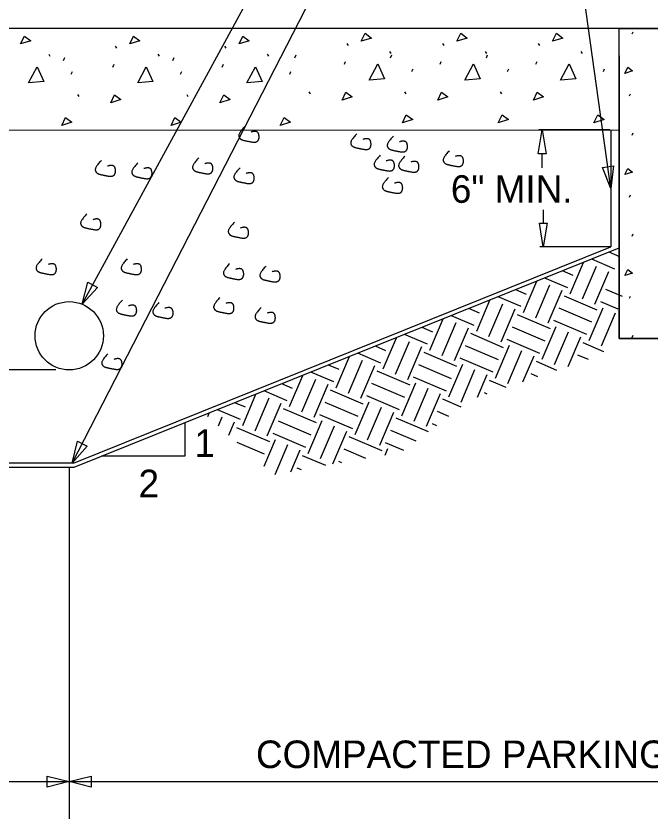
# Model space of a CAD drawing. Extents: x 9962.6 to 10035.4, y 9942 to 10013.5.
# Drawn here: x 9978.61 to 10002.65, y 9965.97 to 9996.37 of the extents above; entities that cross this region are included whole.
import ezdxf

# ---------------------------------------------------------------- set-up
doc = ezdxf.new("R2010")
doc.units = 0
for name, color, linetype in [('Default', 7, 'Continuous'), ('G-ANNO-TEXT', 7, 'Continuous'), ('G-DETL-LINE', 7, 'Continuous'), ('G-DETL-OTLN', 7, 'Continuous'), ('G-DETL-PATT', 7, 'Continuous')]:
    doc.layers.add(name, color=color, linetype=linetype)

# ---------------------------------------------------------------- blocks, each defined once
blk = doc.blocks.new('TERARR')
at = {"layer": 'Default'}
blk.add_lwpolyline([(-0.667, 0.167), (0, 0), (-0.667, -0.167)], close=True, dxfattribs=at)

msp = doc.modelspace()

# ---------------------------------------------------------------- linework, layer by layer
at = {"layer": 'Default'}
for p, q in [((9989.174, 9994.789), (9989.222, 9994.897)), ((9991.044, 9994.539), (9991.092, 9994.647)), ((10001.09, 9992.053), (9998.4, 9992.053))]:
    msp.add_line(p, q, dxfattribs=at)
at = {"layer": 'G-ANNO-TEXT'}
for p, q in [((9980.74, 9979.438), (9997.897, 10012.854)), ((10001.136, 9989.84), (9997.897, 10012.854)), ((9998.529, 9990.615), (9998.529, 9991.153)), ((9998.575, 9989.029), (9998.575, 9988.528)), ((10001.136, 9987.628), (9998.445, 9987.628)), ((9980.116, 9982.972), (9977.757, 9982.972)), ((9985.001, 9980.97), (9985.001, 9979.7)), ((9962.554, 9967.389), (9980.628, 9967.389)), ((9980.628, 9967.389), (10023.242, 9967.389))]:
    msp.add_line(p, q, dxfattribs=at)
for points in [[(9981.122, 9985.457), (9992.847, 10007.029), (9989.307, 10007.029)], [(9985.001, 9979.7), (9981.848, 9979.7)]]:
    msp.add_lwpolyline(points, dxfattribs=at)
for points in [[(9998.379, 9991.153), (9998.529, 9992.053), (9998.679, 9991.153)], [(9998.725, 9988.528), (9998.575, 9987.628), (9998.425, 9988.528)]]:
    msp.add_lwpolyline(points, close=True, dxfattribs=at)
at = {"layer": 'G-DETL-LINE'}
for p, q in [((10008.643, 9995.897), (9971.583, 9995.897)), ((10001.443, 9994.854), (10001.443, 9995.897)), ((10001.933, 9995.689), (10001.97, 9995.773)), ((10001.443, 9994.854), (10001.443, 9984.163)), ((10001.84, 9993.34), (10001.877, 9993.423)), ((9962.554, 9992.06), (10001.443, 9992.052)), ((10001.136, 9992.053), (10001.136, 9987.628)), ((10001.933, 9991.861), (10001.97, 9991.944)), ((10001.84, 9989.511), (10001.877, 9989.595)), ((10001.933, 9988.033), (10001.97, 9988.116)), ((9980.794, 9979.438), (10001.136, 9987.628)), ((9980.82, 9979.287), (10001.443, 9987.59)), ((10001.84, 9985.683), (10001.877, 9985.766)), ((10001.443, 9984.163), (10008.643, 9984.163)), ((10001.933, 9984.204), (10001.97, 9984.287)), ((9980.794, 9979.438), (9962.554, 9979.438)), ((9962.554, 9979.287), (9980.82, 9979.287)), ((9980.628, 9979.287), (9980.628, 9965.974))]:
    msp.add_line(p, q, dxfattribs=at)
msp.add_lwpolyline([(10001.443, 9984.163), (10001.443, 9995.897), (10008.643, 9995.897), (10008.643, 9984.163)], close=True, dxfattribs=at)
for points in [[(10001.657, 9994.196), (10001.768, 9994.427), (10001.953, 9994.288), (10001.657, 9994.196)], [(10001.657, 9990.367), (10001.768, 9990.599), (10001.953, 9990.46), (10001.657, 9990.367)], [(10001.657, 9986.539), (10001.768, 9986.77), (10001.953, 9986.631), (10001.657, 9986.539)]]:
    msp.add_lwpolyline(points, dxfattribs=at)
at = {"layer": 'G-DETL-OTLN'}
msp.add_circle((9980.628, 9984.263), 1.292, dxfattribs=at)
at = {"layer": 'G-DETL-PATT'}
for p, q in [((9991.135, 9995.329), (9991.183, 9995.257)), ((9994.757, 9995.329), (9994.805, 9995.257)), ((9998.379, 9995.329), (9998.427, 9995.257)), ((9982.371, 9995.226), (9982.419, 9995.154)), ((9986.507, 9995.226), (9986.555, 9995.154)), ((9992.75, 9995.024), (9992.798, 9994.952)), ((9996.372, 9995.024), (9996.419, 9994.952)), ((9999.993, 9995.024), (10000.041, 9994.952)), ((9979.85, 9994.921), (9979.898, 9994.849)), ((9980.41, 9994.686), (9980.458, 9994.794)), ((9983.986, 9994.921), (9984.034, 9994.849)), ((9984.546, 9994.686), (9984.594, 9994.794)), ((9988.122, 9994.921), (9988.17, 9994.849)), ((9992.796, 9994.789), (9992.844, 9994.897)), ((9994.666, 9994.539), (9994.714, 9994.647)), ((9996.418, 9994.789), (9996.466, 9994.897)), ((9998.288, 9994.539), (9998.336, 9994.647)), ((9982.281, 9994.436), (9982.329, 9994.544)), ((9986.417, 9994.436), (9986.465, 9994.544)), ((9993.603, 9994.263), (9993.651, 9994.371)), ((9997.225, 9994.263), (9997.273, 9994.371)), ((10000.847, 9994.263), (10000.895, 9994.371)), ((9980.703, 9994.16), (9980.751, 9994.268)), ((9984.839, 9994.16), (9984.887, 9994.268)), ((9988.975, 9994.16), (9989.023, 9994.268)), ((9989.701, 9993.496), (9989.749, 9993.424)), ((9993.323, 9993.496), (9993.371, 9993.424)), ((9996.945, 9993.496), (9996.993, 9993.424)), ((9980.938, 9993.393), (9980.986, 9993.321)), ((9985.074, 9993.393), (9985.122, 9993.321)), ((10001.475, 9987.256), (10001.072, 9987.428)), ((9999.594, 9985.857), (10000.097, 9987.036)), ((10001.277, 9986.79), (10000.408, 9987.161)), ((10000.06, 9985.658), (10000.59, 9986.9)), ((9999.505, 9986.078), (9998.637, 9986.448)), ((9999.704, 9986.544), (9999.301, 9986.716)), ((10000.526, 9985.46), (10001.055, 9986.701)), ((9997.823, 9985.144), (9998.326, 9986.324)), ((9998.289, 9984.946), (9998.818, 9986.187)), ((9997.933, 9985.831), (9997.529, 9986.003)), ((9998.755, 9984.747), (9999.284, 9985.989)), ((10001.572, 9985.747), (10000.946, 9986.014)), ((9996.052, 9984.432), (9996.555, 9985.611)), ((9997.734, 9985.366), (9996.865, 9985.736)), ((10000.615, 9985.238), (9999.373, 9985.768)), ((10001.411, 9985.266), (10000.747, 9985.549)), ((9996.161, 9985.119), (9995.758, 9985.291)), ((9996.518, 9984.233), (9997.047, 9985.475)), ((9996.983, 9984.035), (9997.513, 9985.277)), ((10000.416, 9984.772), (9999.175, 9985.302)), ((10000.307, 9984.085), (10000.836, 9985.327)), ((9995.963, 9984.653), (9995.094, 9985.024)), ((9998.844, 9984.526), (9997.602, 9985.055)), ((10000.773, 9983.887), (10001.302, 9985.129)), ((9994.281, 9983.719), (9994.783, 9984.899)), ((9994.746, 9983.521), (9995.276, 9984.763)), ((9998.536, 9983.373), (9999.065, 9984.615)), ((10000.218, 9984.307), (9998.976, 9984.836)), ((9994.192, 9983.941), (9993.323, 9984.311)), ((9994.39, 9984.406), (9993.987, 9984.578)), ((9995.212, 9983.322), (9995.741, 9984.564)), ((9997.072, 9983.813), (9995.831, 9984.343)), ((9998.645, 9984.06), (9997.403, 9984.589)), ((9999.001, 9983.174), (9999.531, 9984.416)), ((9992.509, 9983.007), (9993.012, 9984.186)), ((9992.975, 9982.808), (9993.504, 9984.05)), ((9998.447, 9983.594), (9997.205, 9984.124)), ((9999.52, 9983.099), (9999.996, 9984.218)), ((10000.871, 9983.661), (10000.086, 9983.996)), ((9992.619, 9983.694), (9992.216, 9983.866)), ((9993.441, 9982.61), (9993.97, 9983.852)), ((9996.874, 9983.348), (9995.632, 9983.877)), ((9996.764, 9982.66), (9997.294, 9983.902)), ((9997.23, 9982.462), (9997.759, 9983.704)), ((9990.738, 9982.294), (9991.241, 9983.474)), ((9992.42, 9983.228), (9991.551, 9983.599)), ((9995.301, 9983.101), (9994.059, 9983.63)), ((9996.675, 9982.882), (9995.433, 9983.411)), ((9997.804, 9982.517), (9998.225, 9983.505)), ((10000.288, 9983.36), (9999.887, 9983.531)), ((9990.848, 9982.982), (9990.444, 9983.153)), ((9991.204, 9982.096), (9991.733, 9983.338)), ((9991.669, 9981.897), (9992.199, 9983.139)), ((9995.103, 9982.635), (9993.861, 9983.165)), ((9994.993, 9981.948), (9995.522, 9983.19)), ((9999.09, 9982.953), (9998.314, 9983.284)), ((9990.649, 9982.516), (9989.78, 9982.886)), ((9993.53, 9982.388), (9992.288, 9982.918)), ((9995.459, 9981.749), (9995.988, 9982.991)), ((9996.088, 9981.935), (9996.454, 9982.793)), ((9998.371, 9982.709), (9998.116, 9982.818)), ((9988.967, 9981.582), (9989.47, 9982.761)), ((9989.432, 9981.383), (9989.962, 9982.625)), ((9993.222, 9981.236), (9993.751, 9982.477)), ((9994.904, 9982.169), (9993.662, 9982.699)), ((9997.173, 9982.303), (9996.543, 9982.571)), ((9988.878, 9981.803), (9988.009, 9982.174)), ((9989.076, 9982.269), (9988.673, 9982.441)), ((9989.898, 9981.185), (9990.428, 9982.427)), ((9991.759, 9981.676), (9990.517, 9982.205)), ((9993.331, 9981.923), (9992.089, 9982.452)), ((9993.687, 9981.037), (9994.217, 9982.279)), ((9987.196, 9980.87), (9987.698, 9982.049)), ((9987.661, 9980.671), (9988.191, 9981.913)), ((9993.133, 9981.457), (9991.891, 9981.986)), ((9994.153, 9980.839), (9994.683, 9982.08)), ((9996.454, 9982.059), (9996.344, 9982.106)), ((9987.305, 9981.557), (9986.902, 9981.729)), ((9988.127, 9980.472), (9988.656, 9981.714)), ((9991.56, 9981.21), (9990.318, 9981.74)), ((9991.451, 9980.523), (9991.98, 9981.765)), ((9991.916, 9980.325), (9992.446, 9981.566)), ((9995.468, 9981.562), (9994.772, 9981.859)), ((9985.873, 9981.21), (9985.927, 9981.336)), ((9987.106, 9981.091), (9986.238, 9981.461)), ((9989.987, 9980.964), (9988.745, 9981.493)), ((9991.361, 9980.745), (9990.12, 9981.274)), ((9992.382, 9980.126), (9992.911, 9981.368)), ((9995.003, 9981.21), (9994.573, 9981.393)), ((9986.273, 9980.857), (9986.419, 9981.2)), ((9986.672, 9980.503), (9986.885, 9981.002)), ((9989.789, 9980.498), (9988.547, 9981.027)), ((9989.679, 9979.811), (9990.209, 9981.053)), ((9994.229, 9980.623), (9993, 9981.147)), ((9988.216, 9980.251), (9986.974, 9980.781)), ((9990.145, 9979.612), (9990.674, 9980.854)), ((9990.611, 9979.414), (9991.14, 9980.656)), ((9993.764, 9980.271), (9992.802, 9980.681)), ((9994.539, 9980.858), (9994.375, 9980.928)), ((9989.59, 9980.032), (9988.348, 9980.562)), ((9992.471, 9979.905), (9991.229, 9980.434)), ((9988.017, 9979.785), (9986.988, 9980.224)), ((9988.004, 9979.325), (9988.437, 9980.34)), ((9988.421, 9979.011), (9988.903, 9980.142)), ((9993.299, 9979.919), (9992.603, 9980.215)), ((9989.016, 9979.115), (9989.369, 9979.943)), ((9991.861, 9979.614), (9991.031, 9979.968)), ((9992.585, 9979.741), (9992.692, 9979.994)), ((9990.337, 9979.347), (9989.458, 9979.722)), ((9990.947, 9979.454), (9990.832, 9979.503)), ((9989.422, 9979.187), (9989.259, 9979.256))]:
    msp.add_line(p, q, dxfattribs=at)
for points in [[(9978.785, 9995.309), (9978.929, 9995.609), (9979.169, 9995.429), (9978.785, 9995.309)], [(9982.921, 9995.309), (9983.065, 9995.609), (9983.305, 9995.429), (9982.921, 9995.309)], [(9987.057, 9995.309), (9987.201, 9995.609), (9987.441, 9995.429), (9987.057, 9995.309)], [(9991.685, 9995.412), (9991.829, 9995.712), (9992.068, 9995.532), (9991.685, 9995.412)], [(9995.307, 9995.412), (9995.45, 9995.712), (9995.69, 9995.532), (9995.307, 9995.412)], [(9998.928, 9995.412), (9999.072, 9995.712), (9999.312, 9995.532), (9998.928, 9995.412)], [(9979.085, 9993.836), (9979.409, 9994.448), (9979.66, 9993.884), (9979.097, 9993.836)], [(9983.221, 9993.836), (9983.545, 9994.448), (9983.796, 9993.884), (9983.233, 9993.836)], [(9987.357, 9993.836), (9987.681, 9994.448), (9987.932, 9993.884), (9987.369, 9993.836)], [(9991.984, 9993.939), (9992.308, 9994.551), (9992.56, 9993.987), (9991.996, 9993.939)], [(9995.606, 9993.939), (9995.93, 9994.551), (9996.182, 9993.987), (9995.618, 9993.939)], [(9999.228, 9993.939), (9999.552, 9994.551), (9999.804, 9993.987), (9999.24, 9993.939)], [(9990.96, 9993.184), (9991.104, 9993.484), (9991.344, 9993.304), (9990.96, 9993.184)], [(9994.582, 9993.184), (9994.726, 9993.484), (9994.966, 9993.304), (9994.582, 9993.184)], [(9998.204, 9993.184), (9998.348, 9993.484), (9998.587, 9993.304), (9998.204, 9993.184)], [(9982.197, 9993.081), (9982.34, 9993.381), (9982.58, 9993.201), (9982.197, 9993.081)], [(9986.333, 9993.081), (9986.476, 9993.381), (9986.716, 9993.201), (9986.333, 9993.081)], [(9980.346, 9992.224), (9980.49, 9992.524), (9980.73, 9992.344), (9980.346, 9992.224)], [(9984.482, 9992.224), (9984.626, 9992.524), (9984.866, 9992.344), (9984.482, 9992.224)], [(9988.618, 9992.224), (9988.762, 9992.524), (9989.002, 9992.344), (9988.618, 9992.224)], [(9993.245, 9992.327), (9993.389, 9992.627), (9993.629, 9992.447), (9993.245, 9992.327)], [(9996.867, 9992.327), (9997.011, 9992.627), (9997.251, 9992.447), (9996.867, 9992.327)], [(10000.489, 9992.327), (10000.633, 9992.627), (10000.873, 9992.447), (10000.489, 9992.327)]]:
    msp.add_lwpolyline(points, dxfattribs=at)
for points in [[(9987.279, 9992.187), (9987.02, 9991.922), (9987.078, 9991.699), (9987.368, 9991.628), (9987.732, 9991.565), (9987.841, 9991.771), (9987.749, 9992.049), (9987.506, 9991.972)], [(9991.516, 9991.91), (9991.256, 9991.646), (9991.315, 9991.423), (9991.605, 9991.352), (9991.969, 9991.289), (9992.078, 9991.495), (9991.986, 9991.773), (9991.743, 9991.696)], [(9992.898, 9991.818), (9992.638, 9991.554), (9992.697, 9991.331), (9992.986, 9991.259), (9993.35, 9991.197), (9993.46, 9991.403), (9993.368, 9991.681), (9993.125, 9991.604)], [(9985.529, 9990.99), (9985.269, 9990.725), (9985.328, 9990.503), (9985.618, 9990.431), (9985.981, 9990.368), (9986.091, 9990.575), (9985.999, 9990.853), (9985.756, 9990.775)], [(9992.402, 9991.098), (9992.143, 9990.833), (9992.202, 9990.61), (9992.491, 9990.539), (9992.855, 9990.476), (9992.965, 9990.682), (9992.873, 9990.961), (9992.629, 9990.883)], [(9993.33, 9991.053), (9993.071, 9990.788), (9993.13, 9990.565), (9993.419, 9990.494), (9993.783, 9990.431), (9993.893, 9990.638), (9993.8, 9990.916), (9993.557, 9990.838)], [(9995.016, 9991.266), (9994.757, 9991.002), (9994.815, 9990.779), (9995.105, 9990.707), (9995.469, 9990.645), (9995.578, 9990.851), (9995.486, 9991.129), (9995.243, 9991.052)], [(9981.845, 9990.898), (9981.585, 9990.633), (9981.644, 9990.411), (9981.933, 9990.339), (9982.297, 9990.276), (9982.407, 9990.483), (9982.315, 9990.761), (9982.072, 9990.683)], [(9983.226, 9990.806), (9982.967, 9990.541), (9983.026, 9990.318), (9983.315, 9990.247), (9983.679, 9990.184), (9983.789, 9990.391), (9983.696, 9990.669), (9983.453, 9990.591)], [(9987.095, 9990.622), (9986.835, 9990.357), (9986.894, 9990.134), (9987.183, 9990.063), (9987.547, 9990), (9987.657, 9990.207), (9987.565, 9990.485), (9987.322, 9990.407)], [(9992.713, 9990.254), (9992.454, 9989.989), (9992.513, 9989.766), (9992.802, 9989.695), (9993.166, 9989.632), (9993.276, 9989.838), (9993.183, 9990.116), (9992.94, 9990.039)], [(9981.292, 9988.873), (9981.033, 9988.608), (9981.091, 9988.385), (9981.381, 9988.314), (9981.745, 9988.251), (9981.854, 9988.458), (9981.762, 9988.736), (9981.519, 9988.658)], [(9986.88, 9988.556), (9986.621, 9988.292), (9986.68, 9988.069), (9986.969, 9987.997), (9987.333, 9987.935), (9987.443, 9988.141), (9987.35, 9988.419), (9987.107, 9988.342)], [(9979.604, 9987.175), (9979.344, 9986.911), (9979.403, 9986.688), (9979.692, 9986.616), (9980.056, 9986.554), (9980.166, 9986.76), (9980.074, 9987.038), (9979.831, 9986.961)], [(9982.827, 9987.175), (9982.568, 9986.911), (9982.627, 9986.688), (9982.916, 9986.616), (9983.28, 9986.554), (9983.39, 9986.76), (9983.298, 9987.038), (9983.054, 9986.961)], [(9986.696, 9986.991), (9986.437, 9986.727), (9986.495, 9986.504), (9986.785, 9986.432), (9987.149, 9986.37), (9987.258, 9986.576), (9987.166, 9986.854), (9986.923, 9986.777)], [(9988.078, 9986.899), (9987.818, 9986.635), (9987.877, 9986.412), (9988.166, 9986.34), (9988.53, 9986.278), (9988.64, 9986.484), (9988.548, 9986.762), (9988.305, 9986.685)], [(9982.643, 9985.611), (9982.384, 9985.346), (9982.443, 9985.123), (9982.732, 9985.052), (9983.096, 9984.989), (9983.206, 9985.195), (9983.113, 9985.473), (9982.87, 9985.396)], [(9984.025, 9985.518), (9983.765, 9985.254), (9983.824, 9985.031), (9984.114, 9984.96), (9984.477, 9984.897), (9984.587, 9985.103), (9984.495, 9985.381), (9984.252, 9985.304)], [(9986.328, 9985.703), (9986.068, 9985.438), (9986.127, 9985.215), (9986.416, 9985.144), (9986.78, 9985.081), (9986.89, 9985.287), (9986.798, 9985.566), (9986.555, 9985.488)], [(9987.893, 9985.334), (9987.634, 9985.07), (9987.693, 9984.847), (9987.982, 9984.776), (9988.346, 9984.713), (9988.456, 9984.919), (9988.363, 9985.197), (9988.12, 9985.12)], [(9982.091, 9983.585), (9981.831, 9983.321), (9981.89, 9983.098), (9982.179, 9983.027), (9982.543, 9982.964), (9982.653, 9983.17), (9982.561, 9983.448), (9982.318, 9983.371)]]:
    msp.add_open_spline(points, degree=2, dxfattribs=at)

# ---------------------------------------------------------------- block references
at = {"layer": 'G-ANNO-TEXT'}
for p, xscale, yscale, rotation in [((10001.136, 9989.84), 1.2499200000000001, 1.2499199999999997, -81.98838085885707), ((9981.122, 9985.457), 1.2499840000000002, 1.2499840000000002, -118.52592068124915), ((9980.74, 9979.438), 1.24992, 1.24992, -117.17696800744933), ((9980.628, 9967.389), 1.249984, 1.249984, 180), ((9980.628, 9967.389), 1.249984, 1.249984, 180)]:
    msp.add_blockref('TERARR', p, dxfattribs=dict(at, xscale=xscale, yscale=yscale, rotation=rotation))
at = {"layer": 'G-ANNO-TEXT', "xscale": 1.249984, "yscale": 1.249984}
msp.add_blockref('TERARR', (9980.628, 9967.389), dxfattribs=at)
msp.add_blockref('TERARR', (9980.628, 9967.389), dxfattribs=at)

# ---------------------------------------------------------------- texts
at = {"layer": 'G-ANNO-TEXT'}
for s, p in [('6" MIN.', (9995.074, 9989.296)), ('1', (9985.367, 9979.68)), ('2', (9983.253, 9978.151)), ('COMPACTED PARKING LOT SUBSTRATE', (9987.697, 9967.899))]:
    msp.add_text(s, height=1.044, dxfattribs=at).set_placement(p)

doc.saveas('drawing.dxf')
